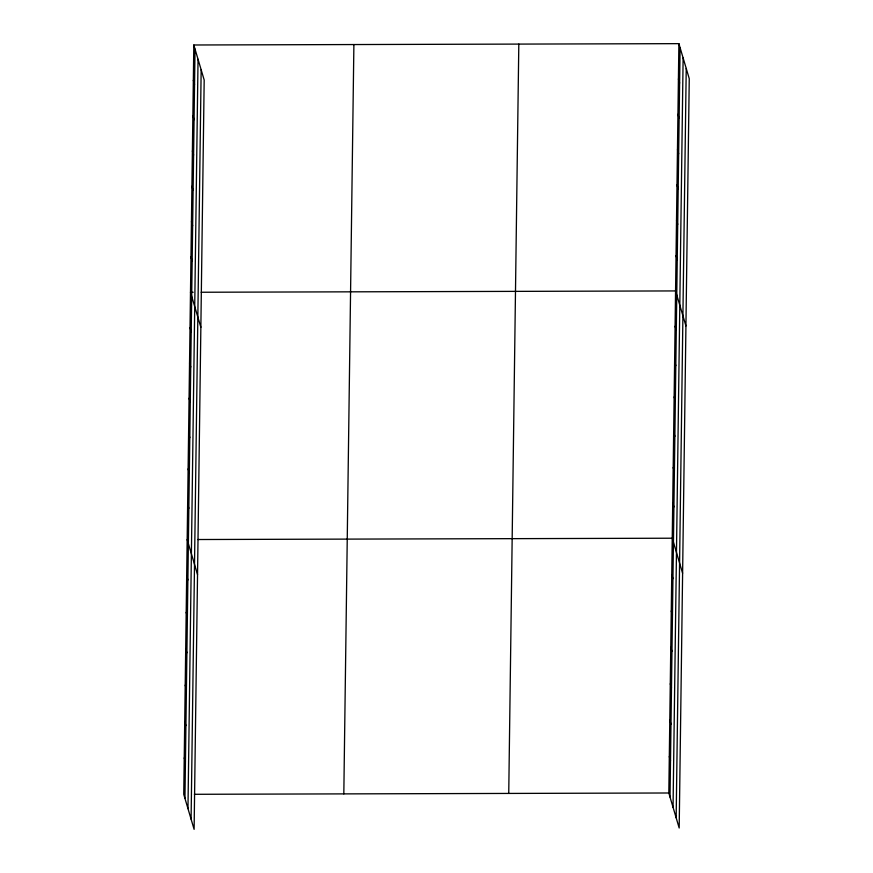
<?xml version="1.0" encoding="UTF-8"?>
<svg xmlns="http://www.w3.org/2000/svg" width="873" height="873" viewBox="0 0 873 873"><rect width="100%" height="100%" fill="white"/><g stroke="black" fill="none" stroke-linecap="round" stroke-linejoin="round"><path stroke-width="1.31" d="M193.817 44.992L183.745 794.332L194.112 829.35L204.184 80.01L193.817 44.992L678.888 43.65L689.255 78.668L679.183 828.008L668.816 792.99L678.888 43.65M184.945 798.402L195.017 49.074M187.968 808.616L198.04 59.277M191.089 819.136L201.161 69.796M343.82 793.884L353.892 44.556M508.741 793.437L518.813 44.097M670.017 797.06L680.089 47.72M673.05 807.274L683.123 57.934M676.16 817.794L686.233 68.454M193.162 292.269L190.489 292.28L200.866 327.288M201.161 292.248L675.56 290.927L685.938 325.945M197.833 539.525L672.243 538.215L682.61 573.234M194.417 794.299L668.816 792.99M678.408 78.974L679.62 83.055M677.939 114.298L679.139 118.379M677.459 149.632L678.67 153.703M676.99 184.956L678.19 189.026M676.51 220.28L677.721 224.35M676.04 255.603L677.241 259.685M675.091 326.262L676.291 330.332M674.611 361.586L675.822 365.656M674.142 396.909L675.342 400.98M673.661 432.233L674.873 436.314M673.192 467.557L674.393 471.638M672.712 502.892L673.923 506.962M671.752 574.609L672.952 578.679M671.261 611.002L672.472 615.083M670.77 647.406L671.981 651.476M670.278 683.799L671.49 687.869M669.787 720.192L670.999 724.274M669.307 756.596L670.508 760.667M193.337 80.316L194.548 84.397M192.868 115.651L194.068 119.721M192.387 150.974L193.599 155.045M191.918 186.298L193.119 190.369M191.438 221.622L192.649 225.703M190.969 256.946L192.169 261.027M190.019 327.604L191.22 331.675M189.539 362.928L190.751 366.998M189.07 398.252L190.27 402.333M188.59 433.575L189.801 437.657M188.121 468.91L189.321 472.98M187.64 504.234L188.852 508.304M187.171 539.558L197.538 574.576M186.68 575.951L187.881 580.032M186.189 612.355L187.389 616.425M185.698 648.748L186.909 652.818M185.207 685.141L186.418 689.223M184.716 721.535L185.927 725.616M184.236 757.939L185.436 762.009"/></g></svg>
